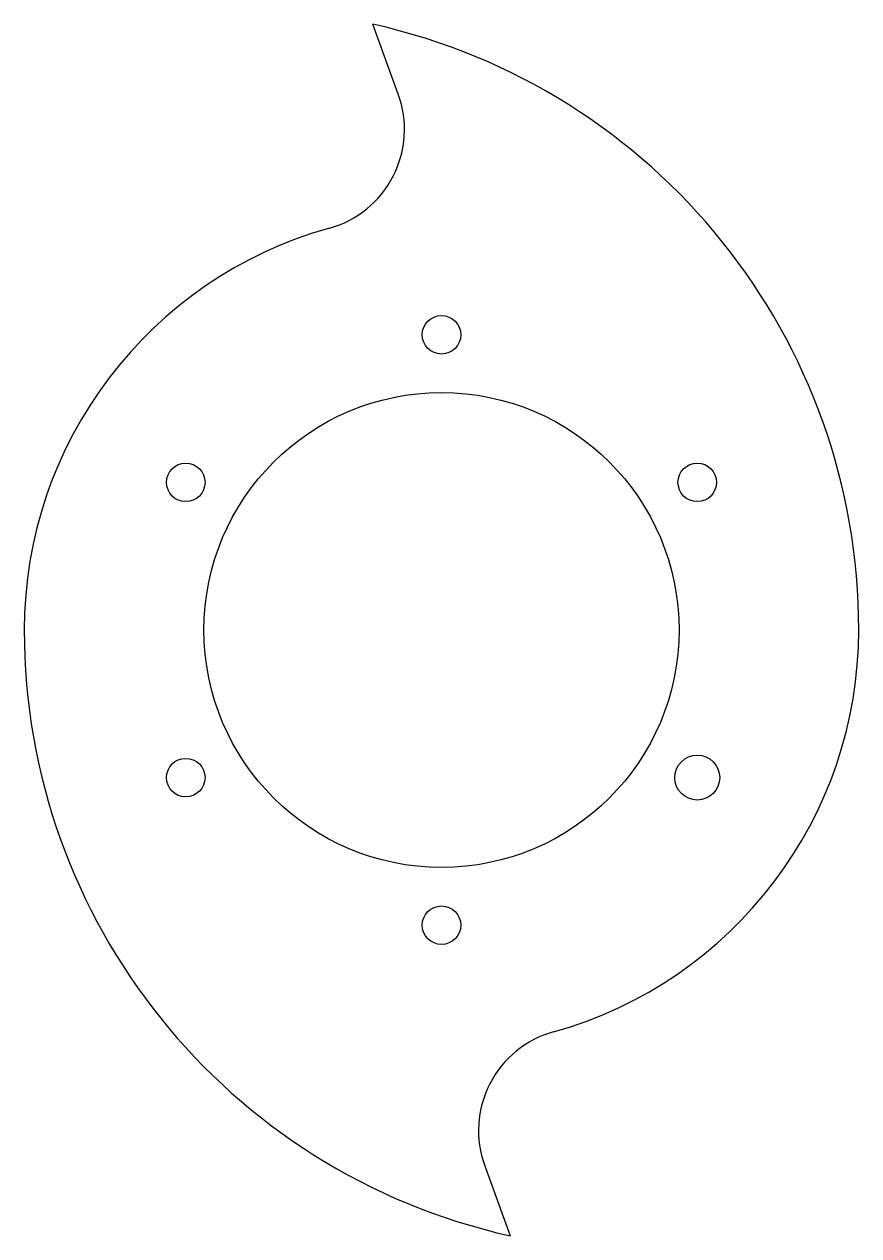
# Model space of a CAD drawing. Extents: x -32.5 to 32.5, y -47.2 to 47.2.
import ezdxf

# ---------------------------------------------------------------- set-up
doc = ezdxf.new("R2010")
doc.units = 0
doc.header["$MEASUREMENT"] = 0
doc.layers.add('VISIBLE', color=7, linetype='CONTINUOUS')

msp = doc.modelspace()

# ---------------------------------------------------------------- linework, layer by layer
at = {"layer": 'VISIBLE'}
for p, q in [((-3.365, 41.747), (-5.35, 47.198)), ((3.365, -41.747), (5.35, -47.198))]:
    msp.add_line(p, q, dxfattribs=at)
for centre, radius in [((0, 23), 1.5), ((0, 0), 18.5), ((-19.919, 11.5), 1.5), ((19.919, 11.5), 1.5), ((-19.919, -11.5), 1.5), ((19.919, -11.5), 1.75), ((0, -23), 1.5)]:
    msp.add_circle(centre, radius, dxfattribs=at)
for centre, radius, start, end in [((-15.852, 0), 48.352, 0, 77.45468), ((-10.883, 39.01), 8, 285.58789, 20), ((0, 0), 32.5, 105.58789, 180), ((0, 0), 32.5, 285.58789, 0), ((15.852, 0), 48.352, 180, 257.45468), ((10.883, -39.01), 8, 105.58789, 200)]:
    msp.add_arc(centre, radius, start, end, dxfattribs=at)

doc.saveas('drawing.dxf')
